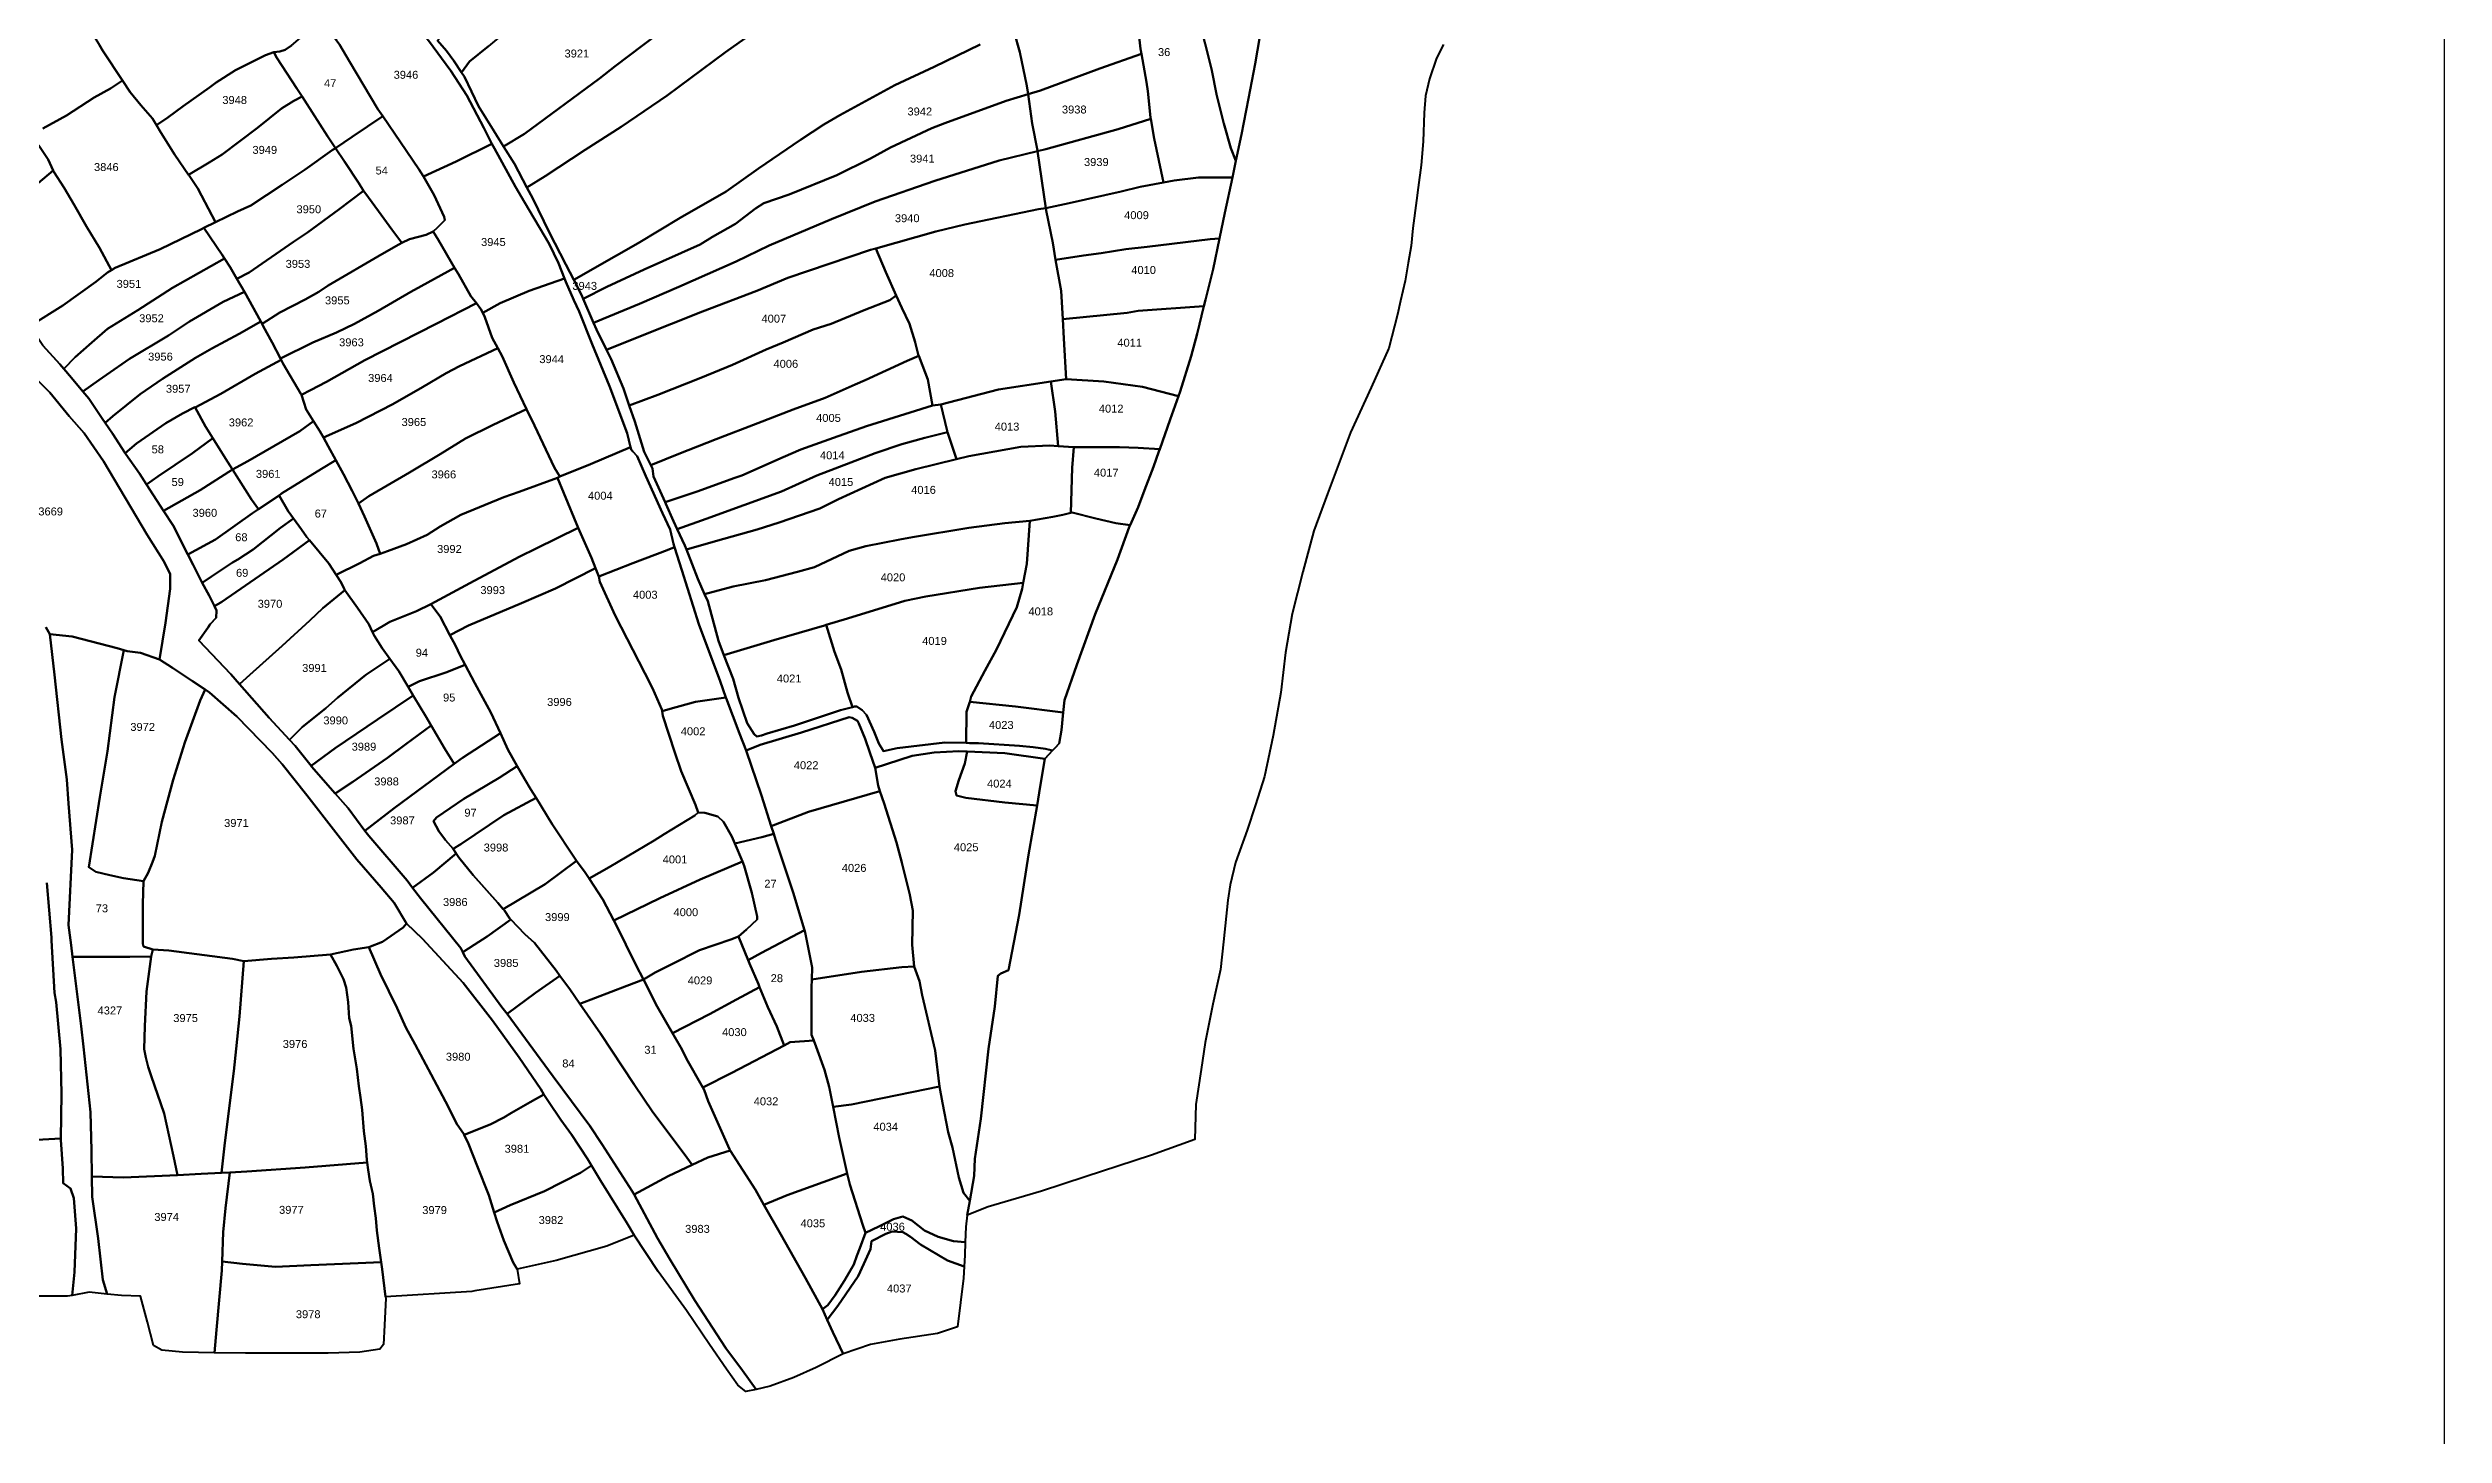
# Model space of a CAD drawing. Header units: inches. Extents: x -210528 to -96779, y -167010 to -59860.
# Drawn here: x -135845 to -96779, y -140313 to -117702 of the extents above; entities that cross this region are included whole.
import ezdxf

# ---------------------------------------------------------------- set-up
doc = ezdxf.new("R2010")
doc.units = ezdxf.units.IN
doc.header["$MEASUREMENT"] = 0
doc.layers.add('PDF7_Geometry', color=9, linetype='Continuous', true_color=0x808080)
doc.layers.add('PDF7_Text', color=7, linetype='Continuous', true_color=0xffffff)
doc.styles.add('PDF Arial', font='arial.ttf')

msp = doc.modelspace()

# ---------------------------------------------------------------- linework, layer by layer
at = {"color": 4}
msp.add_lwpolyline([(-210528, -59860), (-96779, -59860), (-96779, -167010), (-210528, -167010)], close=True, dxfattribs=at)
at = {"layer": 'PDF7_Geometry', "color": 1, "lineweight": 40}
for points in [[(-126538, -115506), (-126835, -115882), (-127286, -116438), (-127536, -116744), (-127604, -116798), (-127863, -117003), (-128056, -117156), (-128402, -117453), (-128661, -117674), (-128969, -117923), (-129103, -118101), (-129228, -117913), (-129344, -117750), (-129492, -117579), (-129257, -117348), (-128430, -116610), (-128238, -116399), (-127440, -115594), (-127200, -115287), (-126989, -115077)], [(-117195, -116456), (-117136, -116439), (-116338, -116353), (-116223, -116343), (-115864, -116258), (-115944, -116813), (-116089, -117513), (-116165, -117963), (-116271, -118528), (-116387, -119113), (-116477, -119543), (-116560, -119333), (-116675, -118931), (-116790, -118480), (-116877, -118040), (-117079, -117225), (-117107, -117091)], [(-120091, -117447), (-120020, -117426), (-119655, -117301), (-119491, -117244), (-119011, -117052), (-118664, -116928), (-118491, -116860), (-118107, -116765), (-118107, -117023), (-118030, -117714), (-118015, -117800), (-118693, -118039), (-119664, -118394), (-119866, -118456), (-119885, -118317), (-120001, -117771)], [(-131158, -117557), (-130853, -117376), (-130110, -116965), (-129815, -117367), (-129642, -117578), (-129276, -118076), (-129017, -118479), (-128738, -119006), (-128605, -119265), (-129190, -119552), (-129722, -119800), (-129796, -119677), (-130094, -119236), (-130387, -118816), (-130468, -118699), (-130930, -117923), (-131093, -117645)], [(-131158, -117557), (-131093, -117645), (-130930, -117923), (-130468, -118699), (-130387, -118816), (-130882, -119150), (-131157, -119335), (-131180, -119303), (-131285, -119140), (-131660, -118555), (-131702, -118491), (-131785, -118363), (-132112, -117865), (-132160, -117769), (-132064, -117760), (-131977, -117731), (-131872, -117664), (-131574, -117405), (-131393, -117229), (-131304, -117357)], [(-131702, -118491), (-131833, -118565), (-132035, -118689), (-132429, -119006), (-133006, -119437), (-133218, -119571), (-133553, -119769), (-133775, -119446), (-134006, -119082), (-134076, -118962), (-133890, -118833), (-133640, -118651), (-133208, -118344), (-133102, -118267), (-132785, -118066), (-132295, -117817), (-132160, -117769), (-132112, -117865), (-131785, -118363)], [(-119866, -118456), (-119664, -118394), (-118693, -118039), (-118015, -117800), (-117934, -118260), (-117915, -118404), (-117867, -118835), (-117863, -118858), (-118396, -119027), (-119578, -119352), (-119711, -119384), (-119713, -119371), (-119799, -118931)], [(-136143, -119131), (-135995, -119293), (-135842, -119523), (-135758, -119698), (-136005, -119906), (-136486, -120280), (-137101, -120682), (-137299, -120833), (-137380, -120721), (-137639, -120375), (-137889, -120059), (-138120, -119762), (-138293, -119561), (-138442, -119361), (-138254, -119225), (-137764, -118861), (-137341, -118516), (-136930, -118196), (-136841, -118324), (-136466, -118746), (-136188, -119082)], [(-131157, -119335), (-131209, -119370), (-131651, -119686), (-132026, -119935), (-132535, -120271), (-132756, -120366), (-133112, -120540), (-133343, -120108), (-133400, -119993), (-133544, -119782), (-133553, -119769), (-133218, -119571), (-133006, -119437), (-132429, -119006), (-132035, -118689), (-131833, -118565), (-131702, -118491), (-131660, -118555), (-131285, -119140), (-131180, -119303)], [(-119711, -119384), (-120337, -119534), (-121385, -119870), (-122356, -120205), (-123067, -120492), (-124086, -120924), (-124625, -121182), (-125557, -121594), (-126201, -121872), (-126950, -122183), (-127117, -121790), (-126730, -121594), (-126124, -121316), (-125211, -120904), (-125009, -120780), (-124634, -120569), (-124307, -120320), (-124173, -120233), (-123759, -120090), (-122981, -119774), (-122433, -119505), (-122106, -119323), (-121433, -119007), (-121222, -118930), (-120222, -118566), (-119866, -118456), (-119799, -118931), (-119713, -119371)], [(-131157, -119335), (-130882, -119150), (-130387, -118816), (-130094, -119236), (-129796, -119677), (-129722, -119800), (-129546, -120099), (-129382, -120453), (-129373, -120511), (-129498, -120635), (-129565, -120693), (-129680, -120750), (-129950, -120817), (-130073, -120879), (-130238, -120664), (-130411, -120424), (-130661, -120079), (-130699, -120031), (-130776, -119907), (-131007, -119552)], [(-119711, -119384), (-119578, -119352), (-118396, -119027), (-117863, -118858), (-117809, -119180), (-117657, -119894), (-118040, -119966), (-118348, -120042), (-119194, -120234), (-119573, -120316)], [(-130699, -120031), (-131103, -120338), (-131612, -120712), (-131843, -120865), (-132564, -121363), (-132765, -121463), (-132872, -121277), (-132966, -121136), (-133006, -121076), (-133304, -120635), (-133112, -120540), (-132756, -120366), (-132535, -120271), (-132026, -119935), (-131651, -119686), (-131209, -119370), (-131157, -119335), (-131007, -119552), (-130776, -119907)], [(-129722, -119800), (-129190, -119552), (-128605, -119265), (-128565, -119342), (-128219, -119965), (-128075, -120214), (-127672, -120894), (-127518, -121211), (-127425, -121458), (-127998, -121661), (-128469, -121862), (-128755, -122020), (-128787, -121958), (-128860, -121863), (-128950, -121747), (-129152, -121392), (-129215, -121285), (-129479, -120837), (-129565, -120693), (-129498, -120635), (-129373, -120511), (-129382, -120453), (-129546, -120099)], [(-119573, -120316), (-119693, -120330), (-120895, -120579), (-121366, -120694), (-122346, -120972), (-122433, -120991), (-123779, -121451), (-124288, -121661), (-125173, -121997), (-126182, -122399), (-126738, -122622), (-126903, -122294), (-126950, -122183), (-126201, -121872), (-125557, -121594), (-124625, -121182), (-124086, -120924), (-123067, -120492), (-122356, -120205), (-121385, -119870), (-120337, -119534), (-119711, -119384)], [(-137299, -120833), (-137101, -120682), (-136486, -120280), (-136005, -119906), (-135758, -119698), (-135746, -119724), (-135582, -119983), (-135419, -120261), (-135217, -120615), (-135006, -120960), (-134809, -121325), (-134871, -121363), (-135063, -121516), (-135602, -121900), (-136142, -122239), (-136188, -122177), (-136563, -121737), (-136928, -121305), (-137236, -120922)], [(-116534, -119811), (-116656, -120388), (-116744, -120807), (-116896, -120819), (-117925, -120943), (-118271, -120982), (-118675, -121049), (-118963, -121087), (-119415, -121157), (-119463, -120876), (-119568, -120349), (-119573, -120316), (-119194, -120234), (-118348, -120042), (-118040, -119966), (-117657, -119894), (-117483, -119861), (-117088, -119813)], [(-130699, -120031), (-130661, -120079), (-130411, -120424), (-130238, -120664), (-130073, -120879), (-130123, -120904), (-130401, -121066), (-131276, -121574), (-131430, -121680), (-131651, -121804), (-132064, -122015), (-132354, -122199), (-132375, -122160), (-132641, -121680), (-132765, -121463), (-132564, -121363), (-131843, -120865), (-131612, -120712), (-131103, -120338)], [(-122346, -120972), (-121366, -120694), (-120895, -120579), (-119693, -120330), (-119573, -120316), (-119568, -120349), (-119463, -120876), (-119415, -121157), (-119328, -121662), (-119300, -122121), (-119280, -122438), (-119242, -123100), (-119492, -123138), (-120347, -123272), (-121289, -123512), (-121424, -123531), (-121501, -123109), (-121587, -122879), (-121646, -122720), (-121655, -122697), (-121703, -122496), (-121799, -122199), (-121924, -121940), (-122014, -121735), (-122183, -121355)], [(-132966, -121136), (-133814, -121612), (-134381, -121976), (-134871, -122283), (-135131, -122504), (-135400, -122743), (-135586, -122931), (-135650, -122858), (-135929, -122551), (-136102, -122293), (-136142, -122239), (-135602, -121900), (-135063, -121516), (-134871, -121363), (-134809, -121325), (-134746, -121286), (-134016, -120980), (-133343, -120654), (-133304, -120635), (-133006, -121076)], [(-130073, -120879), (-129950, -120817), (-129680, -120750), (-129565, -120693), (-129479, -120837), (-129215, -121285), (-129757, -121584), (-129930, -121680), (-130459, -121987), (-130844, -122197), (-131142, -122341), (-131526, -122504), (-132052, -122764), (-132189, -122504), (-132334, -122236), (-132354, -122199), (-132064, -122015), (-131651, -121804), (-131430, -121680), (-131276, -121574), (-130401, -121066), (-130123, -120904)], [(-122014, -121735), (-122116, -121815), (-122539, -121978), (-123077, -122198), (-123366, -122294), (-123856, -122505), (-124135, -122620), (-124682, -122869), (-125202, -123080), (-125903, -123358), (-126367, -123528), (-126461, -123252), (-126663, -122773), (-126738, -122622), (-126182, -122399), (-125173, -121997), (-124288, -121661), (-123779, -121451), (-122433, -120991), (-122346, -120972), (-122183, -121355)], [(-119415, -121157), (-118963, -121087), (-118675, -121049), (-118271, -120982), (-117925, -120943), (-116896, -120819), (-116744, -120807), (-116848, -121308), (-116973, -121806), (-116998, -121909), (-118069, -121988), (-118252, -122017), (-119300, -122121), (-119328, -121662)], [(-132765, -121463), (-132641, -121680), (-132987, -121842), (-133535, -122159), (-133881, -122389), (-134516, -122772), (-135015, -123117), (-135273, -123301), (-135458, -123079), (-135586, -122931), (-135400, -122743), (-135131, -122504), (-134871, -122283), (-134381, -121976), (-133814, -121612), (-132966, -121136), (-132872, -121277)], [(-128860, -121863), (-129517, -122198), (-130680, -122792), (-131305, -123146), (-131565, -123280), (-131712, -123358), (-131719, -123338), (-132007, -122849), (-132041, -122784), (-132052, -122764), (-131526, -122504), (-131142, -122341), (-130844, -122197), (-130459, -121987), (-129930, -121680), (-129757, -121584), (-129215, -121285), (-129152, -121392), (-128950, -121747)], [(-128755, -122020), (-128469, -121862), (-127998, -121661), (-127425, -121458), (-127402, -121517), (-127268, -121814), (-127181, -121997), (-126970, -122533), (-126691, -123214), (-126403, -123981), (-126346, -124210), (-126999, -124489), (-127499, -124690), (-127585, -124546), (-127912, -123856), (-128040, -123589), (-128249, -123156), (-128441, -122725), (-128511, -122598), (-128604, -122428), (-128719, -122092)], [(-132375, -122160), (-132728, -122360), (-133170, -122600), (-133439, -122753), (-133977, -123098), (-134343, -123347), (-134785, -123702), (-134911, -123811), (-134958, -123740), (-135179, -123414), (-135273, -123301), (-135015, -123117), (-134516, -122772), (-133881, -122389), (-133535, -122159), (-132987, -121842), (-132641, -121680)], [(-128755, -122020), (-128719, -122092), (-128604, -122428), (-128511, -122598), (-129133, -122888), (-129354, -123003), (-129738, -123233), (-130219, -123511), (-130825, -123817), (-131354, -124053), (-131411, -123951), (-131514, -123787), (-131632, -123597), (-131712, -123358), (-131565, -123280), (-131305, -123146), (-130680, -122792), (-129517, -122198), (-128860, -121863), (-128787, -121958)], [(-121646, -122720), (-121837, -122802), (-122520, -123119), (-122683, -123186), (-123173, -123406), (-123692, -123598), (-124269, -123818), (-124952, -124077), (-125557, -124316), (-126016, -124503), (-126124, -124287), (-126278, -123789), (-126367, -123528), (-125903, -123358), (-125202, -123080), (-124682, -122869), (-124135, -122620), (-123856, -122505), (-123366, -122294), (-123077, -122198), (-122539, -121978), (-122116, -121815), (-122014, -121735), (-121924, -121940), (-121799, -122199), (-121703, -122496), (-121655, -122697)], [(-132354, -122199), (-132334, -122236), (-132189, -122504), (-132052, -122764), (-132041, -122784), (-132468, -123012), (-133026, -123338), (-133445, -123564), (-133449, -123558), (-133651, -123663), (-133920, -123817), (-134400, -124152), (-134585, -124306), (-134794, -123989), (-134911, -123811), (-134785, -123702), (-134343, -123347), (-133977, -123098), (-133439, -122753), (-133170, -122600), (-132728, -122360), (-132375, -122160)], [(-119300, -122121), (-118252, -122017), (-118069, -121988), (-116998, -121909), (-117108, -122362), (-117204, -122726), (-117387, -123301), (-117413, -123376), (-118002, -123225), (-118627, -123138), (-119242, -123100), (-119280, -122438)], [(-128040, -123589), (-128585, -123846), (-129037, -124067), (-129450, -124325), (-129950, -124622), (-130613, -125006), (-130782, -125130), (-130882, -124919), (-131027, -124651), (-131153, -124419), (-131276, -124191), (-131354, -124053), (-130825, -123817), (-130219, -123511), (-129738, -123233), (-129354, -123003), (-129133, -122888), (-128511, -122598), (-128441, -122725), (-128249, -123156)], [(-131712, -123358), (-131632, -123597), (-131514, -123787), (-131738, -123951), (-132584, -124440), (-132833, -124576), (-132949, -124392), (-133157, -124062), (-133276, -123874), (-133445, -123564), (-133026, -123338), (-132468, -123012), (-132041, -122784), (-132007, -122849), (-131719, -123338)], [(-121424, -123531), (-121789, -123646), (-122501, -123866), (-123039, -124058), (-123568, -124249), (-123856, -124374), (-124529, -124671), (-124644, -124709), (-125259, -124930), (-125781, -125105), (-125971, -124690), (-125990, -124556), (-126016, -124503), (-125557, -124316), (-124952, -124077), (-124269, -123818), (-123692, -123598), (-123173, -123406), (-122683, -123186), (-122520, -123119), (-121837, -122802), (-121646, -122720), (-121587, -122879), (-121501, -123109)], [(-121289, -123512), (-120347, -123272), (-119492, -123138), (-119425, -123627), (-119372, -124193), (-119511, -124183), (-119982, -124202), (-120828, -124355), (-121032, -124405), (-121177, -123965), (-121184, -123943)], [(-119492, -123138), (-119242, -123100), (-118627, -123138), (-118002, -123225), (-117413, -123376), (-117550, -123761), (-117719, -124240), (-118069, -124221), (-118377, -124212), (-119117, -124212), (-119372, -124193), (-119425, -123627)], [(-133157, -124062), (-133487, -124306), (-134054, -124689), (-134238, -124817), (-134352, -124641), (-134573, -124325), (-134585, -124306), (-134400, -124152), (-133920, -123817), (-133651, -123663), (-133449, -123558), (-133445, -123564), (-133276, -123874)], [(-131354, -124053), (-131276, -124191), (-131153, -124419), (-131382, -124565), (-132036, -124967), (-132074, -124996), (-132413, -125221), (-132526, -125063), (-132833, -124576), (-132584, -124440), (-131738, -123951), (-131514, -123787), (-131411, -123951)], [(-127499, -124690), (-127537, -124709), (-128162, -124939), (-128412, -125025), (-129114, -125313), (-129450, -125504), (-129662, -125638), (-129998, -125792), (-130306, -125907), (-130427, -125947), (-130489, -125782), (-130681, -125341), (-130782, -125130), (-130613, -125006), (-129950, -124622), (-129450, -124325), (-129037, -124067), (-128585, -123846), (-128040, -123589), (-127912, -123856), (-127585, -124546)], [(-121289, -123512), (-121184, -123943), (-121177, -123965), (-121549, -124058), (-121924, -124163), (-122356, -124307), (-123010, -124556), (-123308, -124671), (-123885, -124930), (-125115, -125380), (-125585, -125545), (-125644, -125418), (-125769, -125131), (-125781, -125105), (-125259, -124930), (-124644, -124709), (-124529, -124671), (-123856, -124374), (-123568, -124249), (-123039, -124058), (-122501, -123866), (-121789, -123646), (-121424, -123531)], [(-132833, -124576), (-133362, -124909), (-133959, -125247), (-134238, -124817), (-134054, -124689), (-133487, -124306), (-133157, -124062), (-132949, -124392)], [(-127499, -124690), (-126999, -124489), (-126346, -124210), (-126336, -124249), (-126307, -124278), (-126240, -124354), (-126096, -124680), (-125827, -125284), (-125702, -125553), (-125644, -125783), (-125627, -125838), (-125750, -125888), (-126307, -126099), (-126865, -126319), (-126917, -126181), (-126980, -126012), (-127201, -125524), (-127432, -124958), (-127537, -124709)], [(-121032, -124405), (-121693, -124566), (-122193, -124710), (-122953, -125055), (-123260, -125208), (-123923, -125438), (-124279, -125553), (-124962, -125744), (-125436, -125877), (-125461, -125811), (-125585, -125545), (-125115, -125380), (-123885, -124930), (-123308, -124671), (-123010, -124556), (-122356, -124307), (-121924, -124163), (-121549, -124058), (-121177, -123965)], [(-119117, -124212), (-119146, -124547), (-119167, -125281), (-119300, -125314), (-119463, -125343), (-119838, -125410), (-120242, -125448), (-120828, -125524), (-121751, -125678), (-121953, -125716), (-122510, -125821), (-122780, -125898), (-123347, -126166), (-123626, -126243), (-124145, -126377), (-124673, -126482), (-125139, -126605), (-125250, -126358), (-125436, -125877), (-124962, -125744), (-124279, -125553), (-123923, -125438), (-123260, -125208), (-122953, -125055), (-122193, -124710), (-121693, -124566), (-121032, -124405), (-120828, -124355), (-119982, -124202), (-119511, -124183), (-119372, -124193)], [(-119117, -124212), (-118377, -124212), (-118069, -124221), (-117719, -124240), (-117733, -124279), (-117820, -124528), (-117964, -124911), (-118070, -125189), (-118198, -125480), (-118435, -125448), (-118762, -125371), (-119146, -125275), (-119167, -125281), (-119146, -124547)], [(-132413, -125221), (-132507, -125283), (-133113, -125715), (-133564, -125958), (-133805, -125484), (-133959, -125247), (-133362, -124909), (-132833, -124576), (-132526, -125063)], [(-131153, -124419), (-131027, -124651), (-130882, -124919), (-130782, -125130), (-130681, -125341), (-130489, -125782), (-130427, -125947), (-130537, -125983), (-130758, -126098), (-131147, -126291), (-131267, -126108), (-131582, -125726), (-131623, -125676), (-131709, -125552), (-131843, -125372), (-131930, -125255), (-132074, -124996), (-132036, -124967), (-131382, -124565)], [(-132074, -124996), (-131930, -125255), (-131843, -125372), (-132055, -125523), (-132497, -125878), (-132747, -126040), (-132834, -126088), (-133180, -126318), (-133328, -126421), (-133363, -126357), (-133478, -126127), (-133564, -125958), (-133113, -125715), (-132507, -125283), (-132413, -125221)], [(-127201, -125524), (-127884, -125859), (-128153, -125993), (-128893, -126386), (-129604, -126769), (-129835, -126884), (-130268, -127057), (-130551, -127227), (-130614, -127095), (-130796, -126827), (-131004, -126538), (-131017, -126520), (-131065, -126414), (-131147, -126291), (-130758, -126098), (-130537, -125983), (-130427, -125947), (-130306, -125907), (-129998, -125792), (-129662, -125638), (-129450, -125504), (-129114, -125313), (-128412, -125025), (-128162, -124939), (-127537, -124709), (-127432, -124958)], [(-131582, -125726), (-132007, -126041), (-133007, -126731), (-133131, -126799), (-133218, -126625), (-133328, -126421), (-133180, -126318), (-132834, -126088), (-132747, -126040), (-132497, -125878), (-132055, -125523), (-131843, -125372), (-131709, -125552), (-131623, -125676)], [(-119838, -125410), (-119463, -125343), (-119300, -125314), (-119167, -125281), (-119146, -125275), (-118762, -125371), (-118435, -125448), (-118198, -125480), (-118214, -125515), (-118406, -126042), (-118772, -126934), (-119070, -127758), (-119272, -128333), (-119291, -128534), (-120069, -128438), (-120817, -128361), (-120790, -128275), (-120569, -127854), (-120377, -127508), (-120050, -126818), (-119963, -126521), (-119944, -126419), (-119886, -126109)], [(-131147, -126291), (-131065, -126414), (-131017, -126520), (-131004, -126538), (-131363, -126836), (-131575, -127037), (-132027, -127449), (-132555, -127919), (-132720, -128071), (-132863, -127909), (-133382, -127363), (-133238, -127152), (-133199, -127095), (-133103, -126989), (-133094, -126874), (-133131, -126799), (-133007, -126731), (-132007, -126041), (-131582, -125726), (-131267, -126108)], [(-127201, -125524), (-126980, -126012), (-126917, -126181), (-127567, -126511), (-128124, -126750), (-128989, -127114), (-129290, -127273), (-129451, -126971), (-129604, -126769), (-128893, -126386), (-128153, -125993), (-127884, -125859)], [(-119944, -126419), (-120655, -126502), (-121530, -126646), (-121876, -126713), (-122809, -127000), (-123155, -127106), (-123183, -127115), (-124010, -127355), (-124823, -127599), (-124914, -127364), (-125087, -126722), (-125139, -126605), (-124673, -126482), (-124145, -126377), (-123626, -126243), (-123347, -126166), (-122780, -125898), (-122510, -125821), (-121953, -125716), (-121751, -125678), (-120828, -125524), (-120242, -125448), (-119838, -125410), (-119886, -126109)], [(-126865, -126319), (-126307, -126099), (-125750, -125888), (-125627, -125838), (-125510, -126214), (-125231, -127096), (-124885, -128025), (-124794, -128288), (-125289, -128361), (-125702, -128476), (-125832, -128512), (-125837, -128485), (-125990, -128140), (-126115, -127891), (-126596, -126952), (-126846, -126405)], [(-130551, -127227), (-130527, -127277), (-130393, -127488), (-130268, -127661), (-130662, -127919), (-131123, -128293), (-131315, -128466), (-131700, -128772), (-131905, -128981), (-132238, -128619), (-132720, -128071), (-132555, -127919), (-132027, -127449), (-131575, -127037), (-131363, -126836), (-131004, -126538), (-130796, -126827), (-130614, -127095)], [(-126917, -126181), (-126865, -126319), (-126846, -126405), (-126596, -126952), (-126115, -127891), (-125990, -128140), (-125837, -128485), (-125832, -128512), (-125817, -128591), (-125625, -129185), (-125520, -129492), (-125289, -130038), (-125241, -130163), (-125299, -130211), (-125798, -130517), (-125962, -130623), (-126692, -131054), (-127020, -131241), (-127087, -131140), (-127226, -130951), (-127250, -130920), (-127625, -130354), (-127885, -129928), (-127971, -129789), (-128076, -129616), (-128193, -129408), (-128345, -129137), (-128467, -128873), (-128624, -128533), (-128884, -128054), (-129042, -127758), (-129124, -127603), (-129201, -127440), (-129290, -127273), (-128989, -127114), (-128124, -126750), (-127567, -126511)], [(-123155, -127106), (-122809, -127000), (-121876, -126713), (-121530, -126646), (-120655, -126502), (-119944, -126419), (-119963, -126521), (-120050, -126818), (-120377, -127508), (-120569, -127854), (-120790, -128275), (-120817, -128361), (-120867, -128524), (-120873, -129031), (-121223, -129023), (-122001, -129118), (-122223, -129166), (-122299, -129042), (-122376, -128850), (-122501, -128572), (-122569, -128495), (-122655, -128438), (-122693, -128438), (-122726, -128446), (-122809, -128208), (-122914, -127834), (-123020, -127546)], [(-130551, -127227), (-130268, -127057), (-129835, -126884), (-129604, -126769), (-129451, -126971), (-129290, -127273), (-129201, -127440), (-129124, -127603), (-129042, -127758), (-129355, -127881), (-129787, -128025), (-129972, -128117), (-130124, -127862), (-130268, -127661), (-130393, -127488), (-130527, -127277)], [(-135814, -127257), (-135449, -127296), (-134718, -127487), (-134605, -127521), (-134757, -128283), (-134872, -129165), (-134997, -129912), (-135180, -131053), (-135065, -131129), (-134834, -131187), (-134613, -131235), (-134286, -131283), (-134296, -131657), (-134296, -132308), (-134286, -132347), (-134132, -132395), (-134161, -132510), (-134507, -132519), (-135445, -132517), (-135468, -132327), (-135507, -132002), (-135449, -130775), (-135507, -130018), (-135535, -129625), (-135622, -128973), (-135737, -127919)], [(-124823, -127599), (-124010, -127355), (-123183, -127115), (-123155, -127106), (-123020, -127546), (-122914, -127834), (-122809, -128208), (-122726, -128446), (-122924, -128495), (-123674, -128744), (-124116, -128879), (-124212, -128907), (-124289, -128926), (-124328, -128888), (-124443, -128706), (-124587, -128294), (-124673, -127987)], [(-134605, -127521), (-134555, -127535), (-134334, -127564), (-134026, -127670), (-133815, -127804), (-133488, -128024), (-133279, -128160), (-133363, -128341), (-133613, -129021), (-133805, -129634), (-133988, -130315), (-134103, -130871), (-134142, -130976), (-134209, -131149), (-134286, -131283), (-134613, -131235), (-134834, -131187), (-135065, -131129), (-135180, -131053), (-134997, -129912), (-134872, -129165), (-134757, -128283)], [(-129972, -128117), (-129889, -128258), (-130470, -128648), (-131162, -129117), (-131554, -129405), (-131815, -129079), (-131905, -128981), (-131700, -128772), (-131315, -128466), (-131123, -128293), (-130662, -127919), (-130268, -127661), (-130124, -127862)], [(-129972, -128117), (-129787, -128025), (-129355, -127881), (-129042, -127758), (-128884, -128054), (-128624, -128533), (-128467, -128873), (-129086, -129271), (-129224, -129373), (-129374, -129127), (-129599, -128746), (-129691, -128590), (-129874, -128284), (-129889, -128258)], [(-134286, -131283), (-134209, -131149), (-134142, -130976), (-134103, -130871), (-133988, -130315), (-133805, -129634), (-133613, -129021), (-133363, -128341), (-133279, -128160), (-133209, -128206), (-132767, -128600), (-132190, -129194), (-132027, -129376), (-131623, -129884), (-131152, -130488), (-130806, -130929), (-130412, -131389), (-130201, -131638), (-129999, -131974), (-130055, -132040), (-130390, -132272), (-130614, -132357), (-130864, -132395), (-131239, -132481), (-131835, -132529), (-132200, -132548), (-132652, -132587), (-132835, -132548), (-133873, -132414), (-134132, -132395), (-134286, -132347), (-134296, -132308), (-134296, -131657)], [(-129599, -128746), (-130008, -129050), (-130306, -129271), (-130873, -129664), (-131160, -129855), (-131546, -129414), (-131554, -129405), (-131162, -129117), (-130470, -128648), (-129889, -128258), (-129874, -128284), (-129691, -128590)], [(-125832, -128512), (-125702, -128476), (-125289, -128361), (-124794, -128288), (-124789, -128303), (-124568, -128879), (-124462, -129156), (-124212, -129885), (-124051, -130389), (-124011, -130514), (-124203, -130565), (-124644, -130671), (-124693, -130556), (-124828, -130316), (-124924, -130230), (-125135, -130172), (-125241, -130163), (-125289, -130038), (-125520, -129492), (-125625, -129185), (-125817, -128591)], [(-120817, -128361), (-120069, -128438), (-119291, -128534), (-119320, -128822), (-119358, -129042), (-119425, -129109), (-119465, -129153), (-119579, -129128), (-119781, -129100), (-120002, -129080), (-120675, -129032), (-120819, -129032), (-120873, -129031), (-120867, -128524)], [(-129224, -129373), (-130201, -130095), (-130677, -130462), (-130950, -130095), (-131160, -129855), (-130873, -129664), (-130306, -129271), (-130008, -129050), (-129599, -128746), (-129374, -129127)], [(-129224, -129373), (-129086, -129271), (-128467, -128873), (-128345, -129137), (-128193, -129408), (-128490, -129597), (-129066, -129942), (-129509, -130248), (-129557, -130306), (-129470, -130469), (-129365, -130613), (-129240, -130756), (-129189, -130833), (-129557, -131140), (-129900, -131390), (-129989, -131274), (-130614, -130545), (-130677, -130462), (-130201, -130095)], [(-122357, -129435), (-122309, -129722), (-122279, -129816), (-123443, -130153), (-124051, -130389), (-124212, -129885), (-124462, -129156), (-124231, -129061), (-123559, -128859), (-122780, -128610), (-122732, -128620), (-122645, -128668), (-122626, -128716), (-122521, -128965), (-122444, -129185)], [(-122357, -129435), (-122175, -129377), (-121752, -129243), (-121396, -129186), (-120992, -129167), (-120856, -129172), (-120896, -129368), (-120992, -129636), (-121050, -129818), (-121031, -129885), (-120877, -129924), (-120243, -130000), (-119719, -130051), (-119858, -130854), (-120012, -131831), (-120185, -132732), (-120310, -132790), (-120358, -132828), (-120406, -133326), (-120512, -134016), (-120637, -135157), (-120734, -135809), (-120743, -136086), (-120817, -136497), (-120916, -136364), (-120993, -136115), (-121099, -135626), (-121166, -135377), (-121262, -134898), (-121310, -134630), (-121377, -134045), (-121589, -133144), (-121637, -132914), (-121723, -132674), (-121752, -132320), (-121742, -131764), (-121790, -131505), (-121925, -130978), (-122011, -130652), (-122213, -130019), (-122279, -129816), (-122309, -129722)], [(-120856, -129172), (-120242, -129195), (-119589, -129291), (-119666, -129742), (-119719, -130051), (-120243, -130000), (-120877, -129924), (-121031, -129885), (-121050, -129818), (-120992, -129636), (-120896, -129368)], [(-127885, -129928), (-128413, -130210), (-129115, -130680), (-129240, -130756), (-129365, -130613), (-129470, -130469), (-129557, -130306), (-129509, -130248), (-129066, -129942), (-128490, -129597), (-128193, -129408), (-128076, -129616), (-127971, -129789)], [(-129240, -130756), (-129115, -130680), (-128413, -130210), (-127885, -129928), (-127625, -130354), (-127250, -130920), (-127226, -130951), (-127740, -131332), (-128421, -131742), (-128509, -131638), (-128913, -131188), (-129143, -130900), (-129189, -130833)], [(-124051, -130389), (-123443, -130153), (-122279, -129816), (-122213, -130019), (-122011, -130652), (-121925, -130978), (-121790, -131505), (-121742, -131764), (-121752, -132320), (-121723, -132674), (-121925, -132684), (-122579, -132760), (-123392, -132886), (-123386, -132693), (-123501, -132118), (-123511, -132085), (-123694, -131466), (-123982, -130604), (-124011, -130514)], [(-124644, -130671), (-124521, -130965), (-125212, -131255), (-125866, -131562), (-126618, -131924), (-126798, -131581), (-127020, -131241), (-126692, -131054), (-125962, -130623), (-125798, -130517), (-125299, -130211), (-125241, -130163), (-125135, -130172), (-124924, -130230), (-124828, -130316), (-124693, -130556)], [(-129900, -131390), (-129557, -131140), (-129189, -130833), (-129143, -130900), (-128913, -131188), (-128509, -131638), (-128421, -131742), (-128403, -131763), (-128317, -131888), (-128297, -131908), (-128682, -132185), (-128894, -132319), (-129082, -132441), (-129115, -132376), (-129768, -131561)], [(-124644, -130671), (-124203, -130565), (-124011, -130514), (-123982, -130604), (-123694, -131466), (-123511, -132085), (-124213, -132454), (-124428, -132570), (-124588, -132185), (-124453, -132070), (-124280, -131907), (-124280, -131859), (-124366, -131476), (-124491, -131035), (-124521, -130965)], [(-127020, -131241), (-126798, -131581), (-126618, -131924), (-126587, -131984), (-126260, -132645), (-126136, -132889), (-126404, -132990), (-127171, -133286), (-127337, -133047), (-127497, -132825), (-127558, -132741), (-127913, -132290), (-128067, -132146), (-128297, -131908), (-128317, -131888), (-128403, -131763), (-128421, -131742), (-127740, -131332), (-127226, -130951), (-127087, -131140)], [(-126618, -131924), (-125866, -131562), (-125212, -131255), (-124521, -130965), (-124491, -131035), (-124366, -131476), (-124280, -131859), (-124280, -131907), (-124453, -132070), (-124588, -132185), (-124712, -132233), (-125222, -132406), (-125674, -132635), (-125943, -132770), (-126136, -132889), (-126260, -132645), (-126587, -131984)], [(-130614, -132357), (-130390, -132272), (-130055, -132040), (-129999, -131974), (-129740, -132223), (-129076, -132942), (-128596, -133555), (-128163, -134159), (-127808, -134677), (-127757, -134759), (-127981, -134888), (-128289, -135060), (-128414, -135137), (-128635, -135252), (-129056, -135420), (-129067, -135395), (-129173, -135252), (-129365, -134878), (-129596, -134437), (-129855, -133948), (-130009, -133670), (-130153, -133354), (-130422, -132798)], [(-129082, -132441), (-128894, -132319), (-128682, -132185), (-128297, -131908), (-128067, -132146), (-127913, -132290), (-127558, -132741), (-127497, -132825), (-127894, -133105), (-128360, -133445), (-128442, -133335), (-129048, -132510)], [(-134161, -132510), (-134132, -132395), (-133873, -132414), (-132835, -132548), (-132652, -132587), (-132720, -133488), (-132777, -134015), (-132816, -134379), (-132960, -135548), (-133013, -136039), (-133345, -136056), (-133734, -136074), (-133796, -135769), (-133950, -135069), (-134161, -134455), (-134209, -134312), (-134248, -134158), (-134277, -134024), (-134267, -133650), (-134238, -133085)], [(-130614, -132357), (-130422, -132798), (-130153, -133354), (-130009, -133670), (-129855, -133948), (-129596, -134437), (-129365, -134878), (-129173, -135252), (-129067, -135395), (-129056, -135420), (-128990, -135568), (-128846, -135923), (-128654, -136402), (-128570, -136687), (-128521, -136838), (-128411, -137140), (-128258, -137501), (-128193, -137609), (-128154, -137849), (-128885, -137964), (-128933, -137974), (-130339, -138061), (-130394, -137609), (-130410, -137495), (-130442, -137264), (-130480, -136977), (-130500, -136775), (-130528, -136584), (-130548, -136382), (-130596, -136171), (-130624, -135989), (-130638, -135872), (-130644, -135826), (-130663, -135606), (-130692, -135357), (-130720, -135012), (-130749, -134810), (-130778, -134628), (-130807, -134341), (-130864, -134015), (-130903, -133641), (-130932, -133517), (-130951, -133258), (-130980, -133018), (-131028, -132884), (-131133, -132664), (-131239, -132481), (-130864, -132395)], [(-124428, -132570), (-124405, -132626), (-124261, -132962), (-124241, -133010), (-124616, -133211), (-125059, -133450), (-125663, -133761), (-125914, -133326), (-126136, -132889), (-125943, -132770), (-125674, -132635), (-125222, -132406), (-124712, -132233), (-124588, -132185)], [(-124428, -132570), (-124213, -132454), (-123511, -132085), (-123501, -132118), (-123386, -132693), (-123392, -132886), (-123396, -133019), (-123396, -133786), (-123360, -133881), (-123742, -133910), (-123841, -133962), (-123963, -133652), (-124107, -133335), (-124241, -133010), (-124261, -132962), (-124405, -132626)], [(-135445, -132517), (-134507, -132519), (-134161, -132510), (-134238, -133085), (-134267, -133650), (-134277, -134024), (-134248, -134158), (-134209, -134312), (-134161, -134455), (-133950, -135069), (-133796, -135769), (-133734, -136074), (-134613, -136113), (-135127, -136096), (-135132, -135672), (-135152, -135050), (-135267, -133986), (-135305, -133650)], [(-132652, -132587), (-132200, -132548), (-131835, -132529), (-131239, -132481), (-131133, -132664), (-131028, -132884), (-130980, -133018), (-130951, -133258), (-130932, -133517), (-130903, -133641), (-130864, -134015), (-130807, -134341), (-130778, -134628), (-130749, -134810), (-130720, -135012), (-130692, -135357), (-130663, -135606), (-130644, -135826), (-130638, -135872), (-131653, -135951), (-132604, -136018), (-132877, -136032), (-133013, -136039), (-132960, -135548), (-132816, -134379), (-132777, -134015), (-132720, -133488)], [(-123392, -132886), (-122579, -132760), (-121925, -132684), (-121723, -132674), (-121637, -132914), (-121589, -133144), (-121377, -134045), (-121310, -134630), (-121762, -134725), (-122742, -134927), (-123040, -134965), (-123108, -134639), (-123184, -134361), (-123319, -133987), (-123360, -133881), (-123396, -133786), (-123396, -133019)], [(-127171, -133286), (-126837, -133766), (-126289, -134600), (-125982, -135051), (-125472, -135731), (-125343, -135910), (-125732, -136095), (-126286, -136394), (-126318, -136335), (-126808, -135578), (-127010, -135271), (-127606, -134466), (-127817, -134178), (-128360, -133445), (-127894, -133105), (-127497, -132825), (-127337, -133047)], [(-127171, -133286), (-126404, -132990), (-126136, -132889), (-125914, -133326), (-125663, -133761), (-125511, -134025), (-125434, -134179), (-125167, -134648), (-125145, -134687), (-125078, -134869), (-124732, -135655), (-124721, -135672), (-125088, -135789), (-125343, -135910), (-125472, -135731), (-125982, -135051), (-126289, -134600), (-126837, -133766)], [(-125663, -133761), (-125059, -133450), (-124616, -133211), (-124241, -133010), (-124107, -133335), (-123963, -133652), (-123841, -133962), (-124694, -134409), (-125167, -134648), (-125434, -134179), (-125511, -134025)], [(-123841, -133962), (-123742, -133910), (-123360, -133881), (-123319, -133987), (-123184, -134361), (-123108, -134639), (-123040, -134965), (-122944, -135463), (-122812, -136049), (-123790, -136402), (-124171, -136559), (-124309, -136316), (-124721, -135672), (-124732, -135655), (-125078, -134869), (-125145, -134687), (-125167, -134648), (-124694, -134409)], [(-127757, -134759), (-127683, -134878), (-127481, -135175), (-127308, -135415), (-127049, -135808), (-126981, -135921), (-127164, -136038), (-127750, -136335), (-128308, -136565), (-128570, -136687), (-128654, -136402), (-128846, -135923), (-128990, -135568), (-129056, -135420), (-128635, -135252), (-128414, -135137), (-128289, -135060), (-127981, -134888)], [(-123040, -134965), (-122742, -134927), (-121762, -134725), (-121310, -134630), (-121262, -134898), (-121166, -135377), (-121099, -135626), (-120993, -136115), (-120916, -136364), (-120817, -136497), (-120859, -136729), (-120878, -136920), (-120888, -137166), (-121080, -137150), (-121330, -137083), (-121551, -136978), (-121762, -136815), (-121906, -136748), (-122060, -136796), (-122300, -136911), (-122517, -137014), (-122560, -136891), (-122771, -136230), (-122812, -136049), (-122944, -135463)], [(-136516, -135530), (-135632, -135479), (-135632, -135500), (-135603, -135970), (-135594, -136209), (-135479, -136295), (-135421, -136449), (-135383, -136947), (-135411, -137656), (-135450, -138035), (-135527, -138049), (-135998, -138049), (-136613, -138020), (-136661, -137877), (-136715, -137879), (-136651, -137254), (-136574, -136660), (-136526, -135922)], [(-132877, -136032), (-132604, -136018), (-131653, -135951), (-130638, -135872), (-130624, -135989), (-130596, -136171), (-130548, -136382), (-130528, -136584), (-130500, -136775), (-130480, -136977), (-130442, -137264), (-130410, -137495), (-130788, -137513), (-131557, -137542), (-132134, -137571), (-132672, -137523), (-133004, -137486), (-132989, -137005), (-132951, -136612)], [(-126981, -135921), (-126837, -136162), (-126405, -136853), (-126289, -137054), (-126732, -137236), (-127558, -137466), (-128193, -137609), (-128258, -137501), (-128411, -137140), (-128521, -136838), (-128570, -136687), (-128308, -136565), (-127750, -136335), (-127164, -136038)], [(-125343, -135910), (-125088, -135789), (-124721, -135672), (-124309, -136316), (-124171, -136559), (-123896, -137045), (-123492, -137754), (-123214, -138262), (-123139, -138433), (-123050, -138636), (-122877, -138990), (-123320, -139211), (-123685, -139374), (-124069, -139517), (-124299, -139568), (-124521, -139258), (-124790, -138894), (-125300, -138118), (-125703, -137447), (-125905, -137102), (-126286, -136394), (-125732, -136095)], [(-133013, -136039), (-132877, -136032), (-132951, -136612), (-132989, -137005), (-133004, -137486), (-133008, -137628), (-133095, -138596), (-133130, -138970), (-133653, -138960), (-133989, -138931), (-134124, -138855), (-134220, -138471), (-134335, -138050), (-134643, -138040), (-134880, -138014), (-134950, -137781), (-135027, -137110), (-135123, -136430), (-135127, -136096), (-134613, -136113), (-133734, -136074), (-133345, -136056)], [(-124171, -136559), (-123790, -136402), (-122812, -136049), (-122771, -136230), (-122560, -136891), (-122517, -137014), (-122608, -137265), (-122656, -137390), (-122704, -137533), (-122858, -137792), (-123012, -138032), (-123127, -138195), (-123214, -138262), (-123492, -137754), (-123896, -137045)], [(-122517, -137014), (-122300, -136911), (-122060, -136796), (-121906, -136748), (-121762, -136815), (-121551, -136978), (-121330, -137083), (-121080, -137150), (-120888, -137166), (-120897, -137380), (-120907, -137565), (-121176, -137467), (-121618, -137208), (-121781, -137083), (-121858, -137035), (-121906, -137006), (-122079, -136997), (-122185, -137035), (-122416, -137150), (-122435, -137284), (-122541, -137524), (-122637, -137725), (-122964, -138204), (-123139, -138433), (-123214, -138262), (-123127, -138195), (-123012, -138032), (-122858, -137792), (-122704, -137533), (-122656, -137390), (-122608, -137265)], [(-120907, -137565), (-120916, -137754), (-121013, -138550), (-121339, -138655), (-121955, -138751), (-122435, -138837), (-122877, -138990), (-123050, -138636), (-123139, -138433), (-122964, -138204), (-122637, -137725), (-122541, -137524), (-122435, -137284), (-122416, -137150), (-122185, -137035), (-122079, -136997), (-121906, -137006), (-121858, -137035), (-121781, -137083), (-121618, -137208), (-121176, -137467)], [(-133004, -137486), (-132672, -137523), (-132134, -137571), (-131557, -137542), (-130788, -137513), (-130410, -137495), (-130394, -137609), (-130339, -138061), (-130336, -138079), (-130356, -138520), (-130375, -138836), (-130433, -138913), (-130759, -138961), (-131278, -138980), (-132624, -138979), (-133130, -138970), (-133095, -138596), (-133008, -137628)]]:
    msp.add_lwpolyline(points, close=True, dxfattribs=at)
for points in [[(-135908, -116302), (-135735, -116571), (-135457, -116983), (-135265, -117280), (-135082, -117529), (-135006, -117654), (-134947, -117750), (-134630, -118232), (-134823, -118363), (-135092, -118507), (-135544, -118804), (-135928, -119015)], [(-117079, -117225), (-116877, -118040), (-116790, -118480), (-116675, -118931), (-116560, -119333), (-116477, -119543), (-116512, -119707), (-116534, -119811), (-117088, -119813), (-117483, -119861), (-117657, -119894), (-117809, -119180), (-117863, -118858), (-117867, -118835), (-117915, -118404), (-117934, -118260), (-118015, -117800), (-118030, -117714), (-118107, -117023)], [(-129492, -117579), (-129344, -117750), (-129228, -117913), (-129103, -118101), (-129055, -118172), (-128825, -118651), (-128575, -119054), (-128416, -119308), (-128238, -119591), (-128034, -119978), (-127941, -120156), (-127672, -120703), (-127402, -121230), (-127270, -121484), (-127143, -121728), (-127117, -121790), (-126950, -122183), (-126903, -122294), (-126738, -122622), (-126663, -122773), (-126461, -123252), (-126367, -123528), (-126278, -123789), (-126124, -124287), (-126016, -124503), (-125990, -124556), (-125971, -124690), (-125781, -125105), (-125769, -125131), (-125644, -125418), (-125585, -125545), (-125461, -125811), (-125436, -125877), (-125250, -126358), (-125139, -126605), (-125087, -126722), (-124914, -127364), (-124823, -127599), (-124673, -127987), (-124587, -128294), (-124443, -128706), (-124328, -128888), (-124289, -128926), (-124212, -128907), (-124116, -128879), (-123674, -128744), (-122924, -128495), (-122726, -128446), (-122693, -128438), (-122655, -128438), (-122569, -128495), (-122501, -128572), (-122376, -128850), (-122299, -129042), (-122223, -129166), (-122001, -129118), (-121223, -129023), (-120873, -129031), (-120819, -129032), (-120675, -129032), (-120002, -129080), (-119781, -129100), (-119579, -129128), (-119465, -129153), (-119589, -129291), (-120242, -129195), (-120856, -129172), (-120992, -129167), (-121396, -129186), (-121752, -129243), (-122175, -129377), (-122357, -129435), (-122444, -129185), (-122521, -128965), (-122626, -128716), (-122645, -128668), (-122732, -128620), (-122780, -128610), (-123559, -128859), (-124231, -129061), (-124462, -129156), (-124568, -128879), (-124789, -128303), (-124794, -128288), (-124885, -128025), (-125231, -127096), (-125510, -126214), (-125627, -125838), (-125644, -125783), (-125702, -125553), (-125827, -125284), (-126096, -124680), (-126240, -124354), (-126307, -124278), (-126336, -124249), (-126346, -124210), (-126403, -123981), (-126691, -123214), (-126970, -122533), (-127181, -121997), (-127268, -121814), (-127402, -121517), (-127425, -121458), (-127518, -121211), (-127672, -120894), (-128075, -120214), (-128219, -119965), (-128565, -119342), (-128605, -119265), (-128738, -119006), (-129017, -118479), (-129276, -118076), (-129642, -117578)], [(-125681, -117310), (-126595, -118000), (-126854, -118201), (-128075, -119102), (-128416, -119308), (-128575, -119054), (-128825, -118651), (-129055, -118172), (-129103, -118101), (-128969, -117923), (-128661, -117674)], [(-124297, -117416), (-124797, -117770), (-125749, -118479), (-126499, -118987), (-127085, -119361), (-127739, -119792), (-128034, -119978), (-128238, -119591), (-128416, -119308), (-128075, -119102), (-126854, -118201), (-126595, -118000), (-125681, -117310)], [(-120645, -117646), (-121394, -118010), (-122039, -118307), (-122932, -118796), (-123192, -118949), (-123577, -119198), (-124259, -119668), (-124788, -120042), (-125538, -120473), (-126220, -120885), (-126576, -121086), (-127270, -121484), (-127402, -121230), (-127672, -120703), (-127941, -120156), (-128034, -119978), (-127739, -119792), (-127085, -119361), (-126499, -118987), (-125749, -118479), (-124797, -117770), (-124297, -117416)], [(-120091, -117447), (-120001, -117771), (-119885, -118317), (-119866, -118456), (-120222, -118566), (-121222, -118930), (-121433, -119007), (-122106, -119323), (-122433, -119505), (-122981, -119774), (-123759, -120090), (-124173, -120233), (-124307, -120320), (-124634, -120569), (-125009, -120780), (-125211, -120904), (-126124, -121316), (-126730, -121594), (-127117, -121790), (-127143, -121728), (-127270, -121484), (-126576, -121086), (-126220, -120885), (-125538, -120473), (-124788, -120042), (-124259, -119668), (-123577, -119198), (-123192, -118949), (-122932, -118796), (-122039, -118307), (-121394, -118010), (-120645, -117646)], [(-113090, -117647), (-113205, -117868), (-113320, -118203), (-113388, -118481), (-113407, -118759), (-113426, -119228), (-113455, -119612), (-113503, -119976), (-113532, -120187), (-113590, -120637), (-113619, -120925), (-113667, -121203), (-113715, -121500), (-113792, -121826), (-113840, -122046), (-113984, -122593), (-114273, -123235), (-114609, -123973), (-114984, -124969), (-115205, -125573), (-115388, -126244), (-115561, -126924), (-115667, -127557), (-115744, -128209), (-115869, -128908), (-116013, -129579), (-116157, -130039), (-116292, -130451), (-116484, -130979), (-116571, -131343), (-116609, -131592), (-116677, -132272), (-116725, -132723), (-116802, -133068), (-116850, -133288), (-116975, -133911), (-117042, -134352), (-117129, -134927), (-117148, -135493), (-117850, -135751), (-118936, -136106), (-119647, -136336), (-120513, -136595), (-120859, -136729), (-120817, -136497), (-120743, -136086), (-120734, -135809), (-120637, -135157), (-120512, -134016), (-120406, -133326), (-120358, -132828), (-120310, -132790), (-120185, -132732), (-120012, -131831), (-119858, -130854), (-119719, -130051), (-119666, -129742), (-119589, -129291), (-119465, -129153), (-119425, -129109), (-119358, -129042), (-119320, -128822), (-119291, -128534), (-119272, -128333), (-119070, -127758), (-118772, -126934), (-118406, -126042), (-118214, -125515), (-118198, -125480), (-118070, -125189), (-117964, -124911), (-117820, -124528), (-117733, -124279), (-117719, -124240), (-117550, -123761), (-117413, -123376), (-117387, -123301), (-117204, -122726), (-117108, -122362), (-116998, -121909), (-116973, -121806), (-116848, -121308), (-116744, -120807), (-116656, -120388), (-116534, -119811), (-116512, -119707), (-116477, -119543), (-116387, -119113), (-116271, -118528), (-116165, -117963), (-116089, -117513)], [(-131872, -117664), (-131977, -117731), (-132064, -117760), (-132160, -117769), (-132295, -117817), (-132785, -118066), (-133102, -118267), (-133208, -118344), (-133640, -118651), (-133890, -118833), (-134076, -118962), (-134140, -118852), (-134332, -118632), (-134505, -118421), (-134630, -118232), (-134947, -117750), (-135006, -117654)], [(-135928, -119015), (-135544, -118804), (-135092, -118507), (-134823, -118363), (-134630, -118232), (-134505, -118421), (-134332, -118632), (-134140, -118852), (-134076, -118962), (-134006, -119082), (-133775, -119446), (-133553, -119769), (-133544, -119782), (-133400, -119993), (-133343, -120108), (-133112, -120540), (-133304, -120635), (-133343, -120654), (-134016, -120980), (-134746, -121286), (-134809, -121325), (-135006, -120960), (-135217, -120615), (-135419, -120261), (-135582, -119983), (-135746, -119724), (-135758, -119698), (-135842, -119523), (-135995, -119293)], [(-135929, -122551), (-135650, -122858), (-135586, -122931), (-135458, -123079), (-135273, -123301), (-135179, -123414), (-134958, -123740), (-134911, -123811), (-134794, -123989), (-134585, -124306), (-134573, -124325), (-134352, -124641), (-134238, -124817), (-133959, -125247), (-133805, -125484), (-133564, -125958), (-133478, -126127), (-133363, -126357), (-133328, -126421), (-133218, -126625), (-133131, -126799), (-133094, -126874), (-133103, -126989), (-133199, -127095), (-133238, -127152), (-133382, -127363), (-132863, -127909), (-132720, -128071), (-132238, -128619), (-131905, -128981), (-131815, -129079), (-131554, -129405), (-131546, -129414), (-131160, -129855), (-130950, -130095), (-130677, -130462), (-130614, -130545), (-129989, -131274), (-129900, -131390), (-129768, -131561), (-129115, -132376), (-129082, -132441), (-129048, -132510), (-128442, -133335), (-128360, -133445), (-127817, -134178), (-127606, -134466), (-127010, -135271), (-126808, -135578), (-126318, -136335), (-126286, -136394), (-125905, -137102), (-125703, -137447), (-125300, -138118), (-124790, -138894), (-124521, -139258), (-124299, -139568), (-124464, -139603), (-124598, -139498), (-124781, -139239), (-125059, -138837), (-125434, -138281), (-125895, -137648), (-126289, -137054), (-126405, -136853), (-126837, -136162), (-126981, -135921), (-127049, -135808), (-127308, -135415), (-127481, -135175), (-127683, -134878), (-127757, -134759), (-127808, -134677), (-128163, -134159), (-128596, -133555), (-129076, -132942), (-129740, -132223), (-129999, -131974), (-130201, -131638), (-130412, -131389), (-130806, -130929), (-131152, -130488), (-131623, -129884), (-132027, -129376), (-132190, -129194), (-132767, -128600), (-133209, -128206), (-133279, -128160), (-133488, -128024), (-133815, -127804), (-134026, -127670), (-133930, -127075), (-133853, -126520), (-133853, -126280), (-133949, -126079), (-134228, -125638), (-134939, -124440), (-135256, -123979), (-135496, -123702), (-135813, -123318), (-136102, -123031)], [(-136102, -123031), (-135813, -123318), (-135496, -123702), (-135256, -123979), (-134939, -124440), (-134228, -125638), (-133949, -126079), (-133853, -126280), (-133853, -126520), (-133930, -127075), (-134026, -127670), (-134334, -127564), (-134555, -127535), (-134605, -127521), (-134718, -127487), (-135449, -127296), (-135814, -127257), (-135881, -127142)], [(-135881, -127142), (-135814, -127257), (-135737, -127919), (-135622, -128973), (-135535, -129625), (-135507, -130018), (-135449, -130775), (-135507, -132002), (-135468, -132327), (-135445, -132517), (-135305, -133650), (-135267, -133986), (-135152, -135050), (-135132, -135672), (-135127, -136096), (-135123, -136430), (-135027, -137110), (-134950, -137781), (-134880, -138014), (-135171, -137982), (-135450, -138035), (-135411, -137656), (-135383, -136947), (-135421, -136449), (-135479, -136295), (-135594, -136209), (-135603, -135970), (-135632, -135500), (-135632, -135479), (-135623, -134752), (-135642, -134024), (-135709, -133257), (-135738, -133104), (-135786, -132251), (-135786, -132203), (-135862, -131311)], [(-135862, -131311), (-135786, -132203), (-135786, -132251), (-135738, -133104), (-135709, -133257), (-135642, -134024), (-135623, -134752), (-135632, -135479), (-136516, -135530)]]:
    msp.add_lwpolyline(points, dxfattribs=at)

# ---------------------------------------------------------------- texts
at = {"layer": 'PDF7_Text', "color": 4, "char_height": 129.4, "attachment_point": 7, "rotation": 359.9925, "style": 'PDF Arial'}
for s, insert in [('3921', (-127422, -117859)), ('36', (-117747, -117836)), ('47', (-131343, -118341)), ('3946', (-130208, -118206)), ('3948', (-133001, -118617)), ('3942', (-121831, -118804)), ('3938', (-119313, -118772)), ('3949', (-132510, -119430)), ('3941', (-121790, -119572)), ('3939', (-118953, -119628)), ('3846', (-135093, -119710)), ('54', (-130503, -119766)), ('3950', (-131792, -120398)), ('3940', (-122036, -120544)), ('4009', (-118298, -120494)), ('3945', (-128783, -120932)), ('3951', (-134725, -121614)), ('3953', (-131969, -121288)), ('4008', (-121474, -121438)), ('4010', (-118182, -121388)), ('3955', (-131327, -121883)), ('3943', (-127294, -121647)), ('3952', (-134357, -122175)), ('4007', (-124211, -122181)), ('3963', (-131097, -122567)), ('4011', (-118409, -122573)), ('3956', (-134211, -122800)), ('3964', (-130624, -123148)), ('3944', (-127833, -122841)), ('4006', (-124015, -122917)), ('3957', (-133921, -123324)), ('3962', (-132896, -123873)), ('3965', (-130079, -123866)), ('4005', (-123320, -123799)), ('4013', (-120409, -123941)), ('4012', (-118711, -123648)), ('58', (-134154, -124312)), ('3961', (-132454, -124711)), ('3966', (-129591, -124720)), ('4014', (-123258, -124408)), ('4017', (-118792, -124691)), ('59', (-133829, -124844)), ('4004', (-127040, -125067)), ('4015', (-123117, -124843)), ('4016', (-121770, -124972)), ('3669', (-136001, -125324)), ('3960', (-133487, -125346)), ('67', (-131496, -125358)), ('68', (-132791, -125744)), ('3992', (-129500, -125936)), ('69', (-132778, -126324)), ('3993', (-128794, -126606)), ('4003', (-126307, -126681)), ('4020', (-122268, -126398)), ('3970', (-132425, -126829)), ('4018', (-119859, -126953)), ('4019', (-121591, -127434)), ('3991', (-131700, -127875)), ('94', (-129848, -127626)), ('4021', (-123961, -128047)), ('95', (-129403, -128357)), ('3996', (-127706, -128429)), ('3972', (-134501, -128836)), ('3990', (-131354, -128730)), ('4002', (-125527, -128907)), ('4023', (-120503, -128804)), ('3989', (-130893, -129158)), ('3988', (-130525, -129725)), ('4022', (-123684, -129460)), ('4024', (-120534, -129760)), ('3971', (-132972, -130402)), ('3987', (-130266, -130360)), ('97', (-129055, -130234)), ('3998', (-128740, -130802)), ('4001', (-125822, -130996)), ('4025', (-121075, -130797)), ('27', (-124165, -131390)), ('4026', (-122902, -131134)), ('3986', (-129404, -131690)), ('73', (-135065, -131793)), ('3999', (-127740, -131936)), ('4000', (-125645, -131856)), ('3985', (-128575, -132683)), ('28', (-124061, -132932)), ('4029', (-125414, -132968)), ('4327', (-135035, -133458)), ('3975', (-133801, -133582)), ('4033', (-122763, -133579)), ('3976', (-132016, -134004)), ('31', (-126121, -134099)), ('4030', (-124854, -133811)), ('3980', (-129357, -134212)), ('84', (-127459, -134322)), ('4032', (-124338, -134939)), ('4034', (-122387, -135353)), ('3981', (-128399, -135712)), ('3974', (-134110, -136824)), ('3977', (-132076, -136708)), ('3979', (-129742, -136712)), ('3982', (-127844, -136874)), ('3983', (-125456, -137018)), ('4035', (-123574, -136927)), ('4036', (-122276, -136983)), ('4037', (-122166, -137990)), ('3978', (-131802, -138409))]:
    msp.add_mtext(s, dxfattribs=dict(at, insert=insert))

doc.saveas('drawing.dxf')
